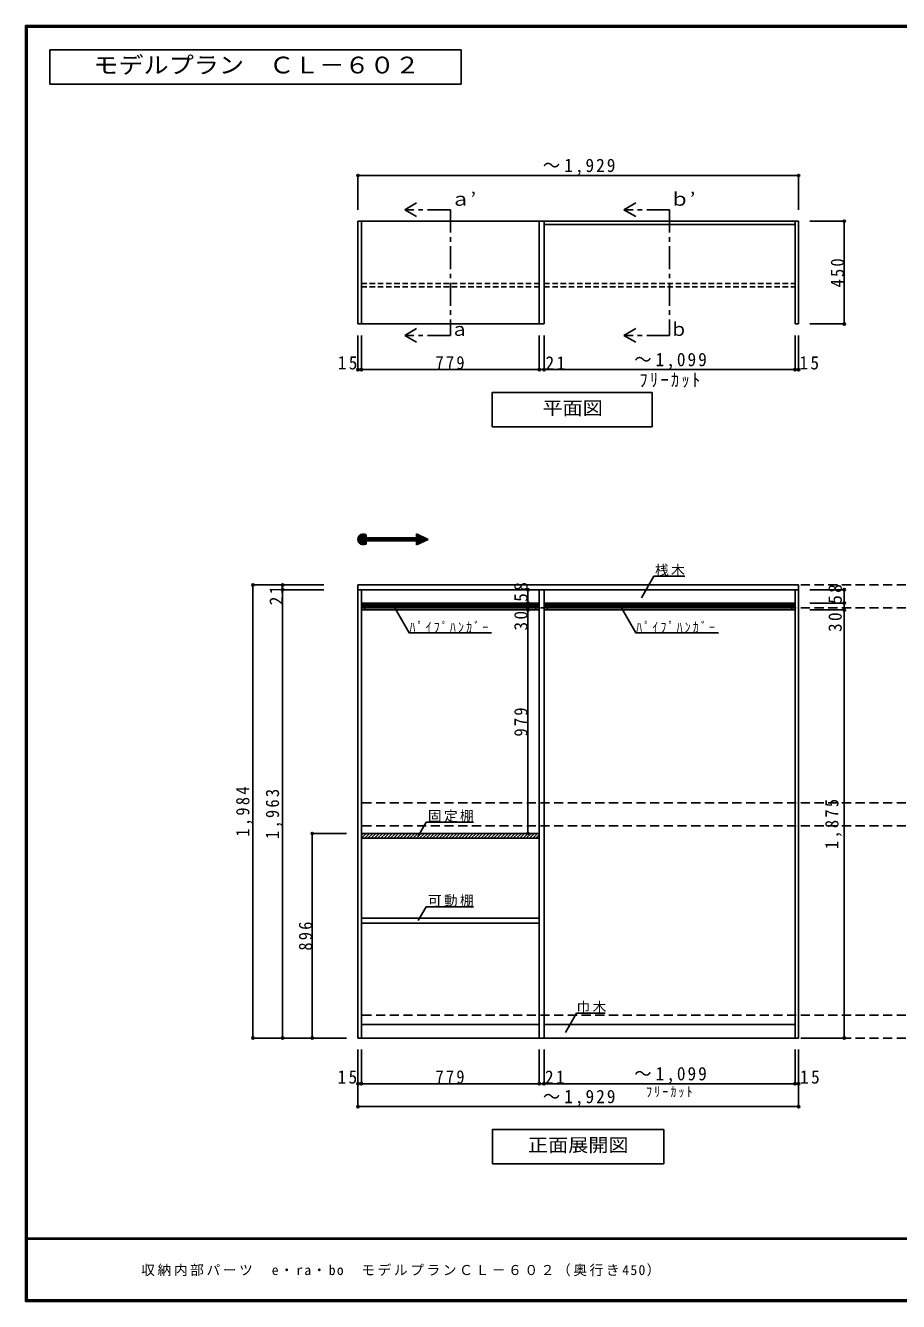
# Model space of a CAD drawing. Units: millimetres at full size, sheet at 1:20. Extents: x -3922 to 3878, y -2932 to 2722.
# Drawn here: x -3922 to -100, y -2864 to 2722 of the extents above; entities that cross this region are included whole.
import ezdxf
from ezdxf.enums import TextEntityAlignment as Align

# ---------------------------------------------------------------- set-up
doc = ezdxf.new("R2010")
doc.units = ezdxf.units.MM
doc.header["$LTSCALE"] = 20
doc.header["$PDMODE"] = 32
doc.header["$PDSIZE"] = 10
for name, pattern in [('CHAIN1', [8, 5, -1, 1, -1]), ('DASHED1', [1.8, 1.2, -0.6]), ('DASHED2', [3, 2, -1])]:
    doc.linetypes.add(name, pattern=pattern)
for name, color, linetype in [('0-2', 2, 'Continuous'), ('0-3_固定棚', 4, 'Continuous'), ('0-4_可動棚', 3, 'Continuous'), ('0-6_パイプハンガー', 4, 'Continuous'), ('0-7_桟木・巾木', 2, 'Continuous'), ('0-A_文字', 7, 'Continuous'), ('0-B_寸法', 7, 'Continuous'), ('F-1_枠', 6, 'Continuous'), ('F-A_文字', 7, 'Continuous')]:
    doc.layers.add(name, color=color, linetype=linetype)
doc.styles.add('ＭＳ ゴシック', font='')
doc.styles.get('ＭＳ ゴシック').set_extended_font_data('MS Gothic')

msp = doc.modelspace()

# ---------------------------------------------------------------- linework, layer by layer
at = {"layer": '0-2'}
for p, q in [((-2466.53, 1415.63), (-2466.53, 1865.63)), ((-2466.53, 1865.63), (-2451.53, 1865.63)), ((-2451.53, 1415.63), (-2451.53, 1865.63)), ((-1672.53, 1415.63), (-1672.53, 1865.63)), ((-1672.53, 1865.63), (-1651.53, 1865.63)), ((-1651.53, 1415.63), (-1651.53, 1865.63)), ((-552.53, 1415.63), (-552.53, 1865.63)), ((-552.53, 1865.63), (-537.53, 1865.63)), ((-537.53, 1415.63), (-537.53, 1865.63)), ((-2466.53, 1415.63), (-2451.53, 1415.63)), ((-1672.53, 1415.63), (-1651.53, 1415.63)), ((-552.53, 1415.63), (-537.53, 1415.63))]:
    msp.add_line(p, q, dxfattribs=at)
at = {"layer": '0-2', "color": 3}
for p, q in [((-2466.53, -1711.27), (-2466.53, 272.73)), ((-537.53, 272.73), (-2466.53, 272.73)), ((-537.53, 251.73), (-2466.53, 251.73)), ((-2451.53, 251.73), (-2451.53, -1711.27)), ((-1672.53, -1711.27), (-1672.53, 251.73)), ((-1651.53, -1711.27), (-1651.53, 251.73)), ((-552.53, -1711.27), (-552.53, 251.73)), ((-537.53, 272.73), (-537.53, -1711.27)), ((-2466.53, -1711.27), (-537.53, -1711.27))]:
    msp.add_line(p, q, dxfattribs=at)
at = {"layer": '0-3_固定棚', "color": 3}
for p, q in [((-2451.53, 1865.63), (-1672.53, 1865.63)), ((-1672.53, 1415.63), (-2451.53, 1415.63)), ((-2451.53, -815.27), (-2451.53, -836.27)), ((-1672.53, -815.27), (-2451.53, -815.27)), ((-1672.53, -836.27), (-2451.53, -836.27)), ((-1672.53, -815.27), (-1672.53, -836.27))]:
    msp.add_line(p, q, dxfattribs=at)
at = {"layer": '0-3_固定棚'}
for p, q in [((-2451.53, -822.63), (-2444.17, -815.27)), ((-2451.03, -836.27), (-2430.03, -815.27)), ((-2436.88, -836.27), (-2415.88, -815.27)), ((-2422.74, -836.27), (-2401.74, -815.27)), ((-2408.6, -836.27), (-2387.6, -815.27)), ((-2394.46, -836.27), (-2373.46, -815.27)), ((-2380.32, -836.27), (-2359.32, -815.27)), ((-2366.17, -836.27), (-2345.17, -815.27)), ((-2352.03, -836.27), (-2331.03, -815.27)), ((-2337.89, -836.27), (-2316.89, -815.27)), ((-2323.75, -836.27), (-2302.75, -815.27)), ((-2309.61, -836.27), (-2288.61, -815.27)), ((-2295.46, -836.27), (-2274.46, -815.27)), ((-2281.32, -836.27), (-2260.32, -815.27)), ((-2267.18, -836.27), (-2246.18, -815.27)), ((-2253.04, -836.27), (-2232.04, -815.27)), ((-2238.89, -836.27), (-2217.89, -815.27)), ((-2224.75, -836.27), (-2203.75, -815.27)), ((-2210.61, -836.27), (-2189.61, -815.27)), ((-2196.47, -836.27), (-2175.47, -815.27)), ((-2182.33, -836.27), (-2161.33, -815.27)), ((-2168.18, -836.27), (-2147.18, -815.27)), ((-2154.04, -836.27), (-2133.04, -815.27)), ((-2139.9, -836.27), (-2118.9, -815.27)), ((-2125.76, -836.27), (-2104.76, -815.27)), ((-2111.62, -836.27), (-2090.62, -815.27)), ((-2097.47, -836.27), (-2076.47, -815.27)), ((-2083.33, -836.27), (-2062.33, -815.27)), ((-2069.19, -836.27), (-2048.19, -815.27)), ((-2055.05, -836.27), (-2034.05, -815.27)), ((-2040.9, -836.27), (-2019.9, -815.27)), ((-2026.76, -836.27), (-2005.76, -815.27)), ((-2012.62, -836.27), (-1991.62, -815.27)), ((-1998.48, -836.27), (-1977.48, -815.27)), ((-1984.34, -836.27), (-1963.34, -815.27)), ((-1970.19, -836.27), (-1949.19, -815.27)), ((-1956.05, -836.27), (-1935.05, -815.27)), ((-1941.91, -836.27), (-1920.91, -815.27)), ((-1927.77, -836.27), (-1906.77, -815.27)), ((-1913.63, -836.27), (-1892.63, -815.27)), ((-1899.48, -836.27), (-1878.48, -815.27)), ((-1885.34, -836.27), (-1864.34, -815.27)), ((-1871.2, -836.27), (-1850.2, -815.27)), ((-1857.06, -836.27), (-1836.06, -815.27)), ((-1842.91, -836.27), (-1821.91, -815.27)), ((-1828.77, -836.27), (-1807.77, -815.27)), ((-1814.63, -836.27), (-1793.63, -815.27)), ((-1800.49, -836.27), (-1779.49, -815.27)), ((-1786.35, -836.27), (-1765.35, -815.27)), ((-1772.2, -836.27), (-1751.2, -815.27)), ((-1758.06, -836.27), (-1737.06, -815.27)), ((-1743.92, -836.27), (-1722.92, -815.27)), ((-1729.78, -836.27), (-1708.78, -815.27)), ((-1715.64, -836.27), (-1694.64, -815.27)), ((-1701.49, -836.27), (-1680.49, -815.27)), ((-1687.35, -836.27), (-1672.53, -821.45)), ((-1673.21, -836.27), (-1672.53, -835.59))]:
    msp.add_line(p, q, dxfattribs=at)
at = {"layer": '0-4_可動棚'}
for p, q in [((-1672.53, -1186.27), (-2451.53, -1186.27)), ((-2451.53, -1186.27), (-2451.53, -1207.27)), ((-1672.53, -1207.27), (-2451.53, -1207.27)), ((-1672.53, -1186.27), (-1672.53, -1207.27))]:
    msp.add_line(p, q, dxfattribs=at)
at = {"layer": '0-6_パイプハンガー', "linetype": 'DASHED1'}
for p, q in [((-2451.53, 1593.13), (-1672.53, 1593.13)), ((-2451.53, 1578.13), (-1672.53, 1578.13)), ((-1651.53, 1593.13), (-552.53, 1593.13)), ((-1651.53, 1578.13), (-552.53, 1578.13))]:
    msp.add_line(p, q, dxfattribs=at)
at = {"layer": '0-6_パイプハンガー', "color": 3}
for p, q in [((-2451.53, 193.73), (-2451.53, 163.73)), ((-1672.53, 193.73), (-2451.53, 193.73)), ((-1672.53, 193.73), (-1672.53, 163.73)), ((-1651.53, 193.73), (-1651.53, 163.73)), ((-552.53, 193.73), (-1651.53, 193.73)), ((-552.53, 193.73), (-552.53, 163.73)), ((-1672.53, 163.73), (-2451.53, 163.73)), ((-552.53, 163.73), (-1651.53, 163.73))]:
    msp.add_line(p, q, dxfattribs=at)
at = {"layer": '0-6_パイプハンガー'}
for p, q in [((-2451.53, 184.73), (-1672.53, 184.73)), ((-2451.53, 180.73), (-1672.53, 180.73)), ((-2451.53, 176.73), (-1672.53, 176.73)), ((-2451.53, 172.73), (-1672.53, 172.73)), ((-1651.53, 184.73), (-552.53, 184.73)), ((-1651.53, 180.73), (-552.53, 180.73)), ((-1651.53, 176.73), (-552.53, 176.73)), ((-1651.53, 172.73), (-552.53, 172.73))]:
    msp.add_line(p, q, dxfattribs=at)
at = {"layer": '0-6_パイプハンガー', "color": 7}
for p, q in [((-2436.53, 193.73), (-2436.53, 163.73)), ((-1687.53, 193.73), (-1687.53, 163.73)), ((-1636.53, 193.73), (-1636.53, 163.73)), ((-567.53, 193.73), (-567.53, 163.73))]:
    msp.add_line(p, q, dxfattribs=at)
at = {"layer": '0-7_桟木・巾木', "color": 7}
for p, q in [((-1651.53, 1865.63), (-552.53, 1865.63)), ((-1651.53, 1850.63), (-552.53, 1850.63)), ((-1672.53, 191.73), (-2451.53, 191.73)), ((-552.53, 191.73), (-1651.53, 191.73)), ((-2451.53, -1651.27), (-1672.53, -1651.27)), ((-1651.53, -1651.27), (-552.53, -1651.27))]:
    msp.add_line(p, q, dxfattribs=at)
at = {"layer": '0-A_文字'}
for p, q in [((-2262.03, 1915.63), (-2210.07, 1945.63)), ((-2262.03, 1915.63), (-2210.07, 1885.63)), ((-1302.03, 1915.63), (-1250.07, 1945.63)), ((-1302.03, 1915.63), (-1250.07, 1885.63)), ((-2262.03, 1365.63), (-2210.07, 1395.63)), ((-2262.03, 1365.63), (-2210.07, 1335.63)), ((-1302.03, 1365.63), (-1250.07, 1395.63)), ((-1302.03, 1365.63), (-1250.07, 1335.63)), ((-1178.7, 1115.63), (-1178.7, 965.63)), ((-1878.7, 965.63), (-1178.7, 965.63)), ((-2466.53, 472.25), (-2442.57, 496.2)), ((-2466.39, 475.22), (-2445.54, 496.06)), ((-2466.34, 469.61), (-2439.93, 496.02)), ((-2465.91, 467.21), (-2437.53, 495.58)), ((-2465.73, 478.71), (-2449.03, 495.4)), ((-2465.28, 465.01), (-2435.34, 494.96)), ((-2464.48, 462.98), (-2433.3, 494.16)), ((-2463.97, 483.29), (-2453.62, 493.65)), ((-2463.54, 461.09), (-2431.42, 493.22)), ((-2462.46, 459.34), (-2431.12, 490.69)), ((-2461.26, 457.72), (-2431.12, 487.86)), ((-2459.93, 456.22), (-2431.12, 485.03)), ((-2458.48, 454.84), (-2431.12, 482.21)), ((-2456.91, 453.58), (-2431.12, 479.38)), ((-2455.22, 452.44), (-2429.17, 478.49)), ((-2453.4, 451.44), (-2426.34, 478.49)), ((-2451.43, 450.57), (-2423.51, 478.49)), ((-2449.31, 449.87), (-2420.68, 478.49)), ((-2447.01, 449.34), (-2431.12, 465.23)), ((-2444.48, 449.04), (-2431.12, 462.41)), ((-2441.67, 449.02), (-2431.12, 459.58)), ((-2438.45, 449.41), (-2431.12, 456.75)), ((-2434.5, 450.54), (-2431.12, 453.92)), ((-2431.12, 466.7), (-2431.12, 452.15)), ((-2431.12, 466.7), (-2210.63, 466.7)), ((-2429.65, 466.7), (-2417.86, 478.49)), ((-2426.82, 466.7), (-2415.03, 478.49)), ((-2423.99, 466.7), (-2412.2, 478.49)), ((-2421.17, 466.7), (-2409.37, 478.49)), ((-2418.34, 466.7), (-2406.54, 478.49)), ((-2415.51, 466.7), (-2403.71, 478.49)), ((-2412.68, 466.7), (-2400.89, 478.49)), ((-2409.85, 466.7), (-2398.06, 478.49)), ((-2407.02, 466.7), (-2395.23, 478.49)), ((-2404.19, 466.7), (-2392.4, 478.49)), ((-2401.37, 466.7), (-2389.57, 478.49)), ((-2398.54, 466.7), (-2386.74, 478.49)), ((-2395.71, 466.7), (-2383.92, 478.49)), ((-2392.88, 466.7), (-2381.09, 478.49)), ((-2390.05, 466.7), (-2378.26, 478.49)), ((-2387.22, 466.7), (-2375.43, 478.49)), ((-2384.4, 466.7), (-2372.6, 478.49)), ((-2381.57, 466.7), (-2369.77, 478.49)), ((-2378.74, 466.7), (-2366.94, 478.49)), ((-2375.91, 466.7), (-2364.12, 478.49)), ((-2373.08, 466.7), (-2361.29, 478.49)), ((-2370.25, 466.7), (-2358.46, 478.49)), ((-2367.42, 466.7), (-2355.63, 478.49)), ((-2364.6, 466.7), (-2352.8, 478.49)), ((-2361.77, 466.7), (-2349.97, 478.49)), ((-2358.94, 466.7), (-2347.15, 478.49)), ((-2356.11, 466.7), (-2344.32, 478.49)), ((-2353.28, 466.7), (-2341.49, 478.49)), ((-2350.45, 466.7), (-2338.66, 478.49)), ((-2347.63, 466.7), (-2335.83, 478.49)), ((-2344.8, 466.7), (-2333, 478.49)), ((-2341.97, 466.7), (-2330.18, 478.49)), ((-2339.14, 466.7), (-2327.35, 478.49)), ((-2336.31, 466.7), (-2324.52, 478.49)), ((-2333.48, 466.7), (-2321.69, 478.49)), ((-2330.66, 466.7), (-2318.86, 478.49)), ((-2327.83, 466.7), (-2316.03, 478.49)), ((-2325, 466.7), (-2313.2, 478.49)), ((-2322.17, 466.7), (-2310.38, 478.49)), ((-2319.34, 466.7), (-2307.55, 478.49)), ((-2316.51, 466.7), (-2304.72, 478.49)), ((-2313.68, 466.7), (-2301.89, 478.49)), ((-2310.86, 466.7), (-2299.06, 478.49)), ((-2308.03, 466.7), (-2296.23, 478.49)), ((-2305.2, 466.7), (-2293.41, 478.49)), ((-2302.37, 466.7), (-2290.58, 478.49)), ((-2299.54, 466.7), (-2287.75, 478.49)), ((-2296.71, 466.7), (-2284.92, 478.49)), ((-2293.89, 466.7), (-2282.09, 478.49)), ((-2291.06, 466.7), (-2279.26, 478.49)), ((-2288.23, 466.7), (-2276.44, 478.49)), ((-2285.4, 466.7), (-2273.61, 478.49)), ((-2282.57, 466.7), (-2270.78, 478.49)), ((-2279.74, 466.7), (-2267.95, 478.49)), ((-2276.92, 466.7), (-2265.12, 478.49)), ((-2274.09, 466.7), (-2262.29, 478.49)), ((-2271.26, 466.7), (-2259.46, 478.49)), ((-2268.43, 466.7), (-2256.64, 478.49)), ((-2265.6, 466.7), (-2253.81, 478.49)), ((-2262.77, 466.7), (-2250.98, 478.49)), ((-2259.94, 466.7), (-2248.15, 478.49)), ((-2257.12, 466.7), (-2245.32, 478.49)), ((-2254.29, 466.7), (-2242.49, 478.49)), ((-2251.46, 466.7), (-2239.67, 478.49)), ((-2248.63, 466.7), (-2236.84, 478.49)), ((-2245.8, 466.7), (-2234.01, 478.49)), ((-2242.97, 466.7), (-2231.18, 478.49)), ((-2240.15, 466.7), (-2228.35, 478.49)), ((-2237.32, 466.7), (-2225.52, 478.49)), ((-2234.49, 466.7), (-2222.7, 478.49)), ((-2231.66, 466.7), (-2219.87, 478.49)), ((-2228.83, 466.7), (-2217.04, 478.49)), ((-2226, 466.7), (-2214.21, 478.49)), ((-2223.18, 466.7), (-2211.38, 478.49)), ((-2220.35, 466.7), (-2197.12, 489.93)), ((-2217.52, 466.7), (-2195.19, 489.03)), ((-2214.69, 466.7), (-2193.25, 488.13)), ((-2211.86, 466.7), (-2191.32, 487.24)), ((-2210.63, 496.21), (-2159.81, 472.6)), ((-2210.63, 478.49), (-2210.63, 496.21)), ((-2210.63, 493.39), (-2208.7, 495.31)), ((-2210.63, 490.56), (-2206.77, 494.42)), ((-2210.63, 487.73), (-2204.84, 493.52)), ((-2210.63, 484.9), (-2202.91, 492.62)), ((-2210.63, 482.07), (-2200.98, 491.72)), ((-2210.63, 479.25), (-2199.05, 490.83)), ((-2210.63, 465.1), (-2189.39, 486.34)), ((-2210.63, 462.27), (-2187.46, 485.44)), ((-2210.63, 459.45), (-2185.53, 484.55)), ((-2210.63, 456.62), (-2183.6, 483.65)), ((-2210.63, 453.79), (-2181.67, 482.75)), ((-2210.63, 450.96), (-2179.74, 481.85)), ((-2210.63, 448.99), (-2159.81, 472.6)), ((-2210.63, 466.7), (-2210.63, 448.99)), ((-2209.04, 449.73), (-2177.81, 480.96)), ((-2203.75, 452.18), (-2175.87, 480.06)), ((-2198.47, 454.64), (-2173.94, 479.16)), ((-2193.19, 457.09), (-2172.01, 478.27)), ((-2187.9, 459.54), (-2170.08, 477.37)), ((-2182.62, 462), (-2168.15, 476.47)), ((-2177.34, 464.45), (-2166.22, 475.57)), ((-2172.06, 466.91), (-2164.29, 474.68)), ((-2166.77, 469.36), (-2162.36, 473.78)), ((-2161.49, 471.82), (-2160.42, 472.88)), ((-1225.3, 216.5), (-1170.47, 311.47)), ((-1035.88, 311.47), (-1170.47, 311.47)), ((-2202.44, -826.33), (-2167.42, -765.68)), ((-1960.24, -765.68), (-2167.42, -765.68)), ((-2202.44, -1196.77), (-2167.42, -1136.11)), ((-1960.24, -1136.11), (-2167.42, -1136.11)), ((-1558.35, -1686.83), (-1509.6, -1602.39)), ((-1509.6, -1602.39), (-1383.57, -1602.39)), ((-1127.03, -2111.27), (-1127.03, -2261.27)), ((-1877.03, -2261.27), (-1127.03, -2261.27))]:
    msp.add_line(p, q, dxfattribs=at)
at = {"layer": '0-A_文字', "linetype": 'CHAIN1'}
for p, q in [((-2062.03, 1915.63), (-2262.03, 1915.63)), ((-2062.03, 1915.63), (-2062.03, 1365.63)), ((-1102.03, 1915.63), (-1302.03, 1915.63)), ((-1102.03, 1915.63), (-1102.03, 1365.63)), ((-2062.03, 1365.63), (-2262.03, 1365.63)), ((-1102.03, 1365.63), (-1302.03, 1365.63))]:
    msp.add_line(p, q, dxfattribs=at)
at = {"layer": '0-A_文字'}
msp.add_lwpolyline([(-3815.36, 2465.63), (-2015.36, 2465.63), (-2015.36, 2615.63), (-3815.36, 2615.63)], close=True, dxfattribs=at)
for points in [[(-1178.7, 1115.63), (-1878.7, 1115.63), (-1878.7, 965.63)], [(-2431.12, 493.04), (-2431.12, 478.49), (-2210.63, 478.49)], [(-1881.28, 63.73), (-2242.78, 63.73), (-2309.74, 179.71)], [(-888.66, 63.73), (-1250.17, 63.73), (-1317.13, 179.71)], [(-1127.03, -2111.27), (-1877.03, -2111.27), (-1877.03, -2261.27)]]:
    msp.add_lwpolyline(points, dxfattribs=at)
msp.add_arc((-2442.92, 472.6), 23.61, 60, 300, dxfattribs=at)
at = {"layer": '0-B_寸法', "color": 4}
for p, q in [((-2466.53, 2065.63), (-2466.53, 1915.63)), ((-2466.53, 2065.63), (-537.53, 2065.63)), ((-537.53, 2065.63), (-537.53, 1915.63)), ((-337.53, 1865.63), (-487.53, 1865.63)), ((-337.53, 1865.63), (-337.53, 1415.63)), ((-337.53, 1415.63), (-487.53, 1415.63)), ((-2466.53, 1215.63), (-2466.53, 1365.63)), ((-2451.53, 1215.63), (-2451.53, 1365.63)), ((-1672.53, 1215.63), (-1672.53, 1365.63)), ((-1651.53, 1215.63), (-1651.53, 1365.63)), ((-552.53, 1215.63), (-552.53, 1365.63)), ((-537.53, 1215.63), (-537.53, 1365.63)), ((-2466.53, 1215.63), (-537.53, 1215.63)), ((-2926.53, 272.73), (-2616.53, 272.73)), ((-2926.53, 272.73), (-2926.53, -1711.27)), ((-2796.53, 272.73), (-2796.53, -1711.27)), ((-2796.53, 251.73), (-2616.53, 251.73)), ((-1722.53, 251.73), (-1722.53, -815.27)), ((-337.53, 251.73), (-487.53, 251.73)), ((-337.53, 251.73), (-337.53, 193.73)), ((-337.53, 193.73), (-487.53, 193.73)), ((-337.53, 193.73), (-337.53, 163.73)), ((-337.53, 163.73), (-487.53, 163.73)), ((-337.53, 163.73), (-337.53, -1711.27)), ((-2666.53, -815.27), (-2516.53, -815.27)), ((-2666.53, -1711.27), (-2666.53, -815.27)), ((-2926.53, -1711.27), (-2516.53, -1711.27)), ((-337.53, -1711.27), (-487.53, -1711.27)), ((-2466.53, -2011.27), (-2466.53, -1761.27)), ((-2451.53, -1911.27), (-2451.53, -1761.27)), ((-1672.53, -1911.27), (-1672.53, -1761.27)), ((-1651.53, -1911.27), (-1651.53, -1761.27)), ((-552.53, -1911.27), (-552.53, -1761.27)), ((-537.53, -2011.27), (-537.53, -1761.27)), ((-537.53, -1911.27), (-2466.53, -1911.27)), ((-2466.53, -2011.27), (-537.53, -2011.27))]:
    msp.add_line(p, q, dxfattribs=at)
at = {"layer": '0-B_寸法', "color": 4, "linetype": 'DASHED2'}
for p, q in [((2512.47, 272.73), (-2466.53, 272.73)), ((2512.47, 172.73), (-2466.53, 172.73)), ((2512.47, -681.27), (-2466.53, -681.27)), ((2512.47, -781.27), (-2466.53, -781.27)), ((2512.47, -1611.27), (-2466.53, -1611.27)), ((2512.47, -1711.27), (-2466.53, -1711.27))]:
    msp.add_line(p, q, dxfattribs=at)
at = {"layer": '0-B_寸法'}
for p in [(-2466.53, 2065.63), (-537.53, 2065.63), (-337.53, 1865.63), (-337.53, 1415.63), (-2466.53, 1215.63), (-2451.53, 1215.63), (-1672.53, 1215.63), (-1651.53, 1215.63), (-552.53, 1215.63), (-537.53, 1215.63), (-2926.53, 272.73), (-2796.53, 272.73), (-2796.53, 251.73), (-1722.53, 251.73), (-337.53, 251.73), (-1722.53, 193.73), (-1722.53, 163.73), (-337.53, 193.73), (-337.53, 163.73), (-2666.53, -815.27), (-1722.53, -815.27), (-2926.53, -1711.27), (-2796.53, -1711.27), (-2666.53, -1711.27), (-337.53, -1711.27), (-2466.53, -1911.27), (-2451.53, -1911.27), (-1672.53, -1911.27), (-1651.53, -1911.27), (-552.53, -1911.27), (-537.53, -1911.27), (-2466.53, -2011.27), (-537.53, -2011.27)]:
    msp.add_point(p, dxfattribs=at)
at = {"layer": 'F-1_枠'}
for p, q in [((-3922.03, 2722.29), (-3922.03, -2864.37)), ((-3922.03, 2722.29), (3877.97, 2722.29)), ((-3922.03, 2718.96), (3877.97, 2718.96)), ((-3922.03, 2715.63), (3877.97, 2715.63)), ((-3918.7, 2722.29), (-3918.7, -2864.37)), ((-3915.36, 2722.29), (-3915.36, -2864.37)), ((3877.97, -2587.71), (-3922.03, -2587.71)), ((3877.97, -2591.04), (-3922.03, -2591.04)), ((3877.97, -2857.71), (-3922.03, -2857.71)), ((3877.97, -2861.04), (-3922.03, -2861.04)), ((3877.97, -2864.37), (-3922.03, -2864.37))]:
    msp.add_line(p, q, dxfattribs=at)

# ---------------------------------------------------------------- texts
at = {"layer": '0-A_文字', "style": 'ＭＳ ゴシック', "width": 1.1}
for s, height, p in [('モデルプラン\u3000ＣＬ－６０２', 73.31, (-3625.36, 2490.63)), ('ａ’', 58.65, (-2062.03, 1915.63)), ('ｂ’', 58.65, (-1102.03, 1915.63)), ('平面図', 58.65, (-1658.7, 1000.63)), ('正面展開図', 58.65, (-1722.03, -2226.27))]:
    msp.add_text(s, height=height, dxfattribs=at).set_placement(p, align=Align.BOTTOM_LEFT)
at = {"layer": '0-A_文字', "style": 'ＭＳ ゴシック'}
for s, p in [('ａ', (-2062.03, 1345.74)), ('ｂ', (-1102.03, 1345.74))]:
    msp.add_text(s, height=58.65, dxfattribs=at).set_placement(p, align=Align.BOTTOM_LEFT)
at = {"layer": '0-A_文字', "char_height": 43.99, "attachment_point": 7, "style": 'ＭＳ ゴシック'}
for s, insert in [('\\T1.17;桟木', (-1165.88, 311.47)), ('\\T1.39;\\W0.85;ﾊﾟｲﾌﾟﾊﾝｶﾞｰ', (-2240.83, 63.73)), ('\\T1.39;\\W0.85;ﾊﾟｲﾌﾟﾊﾝｶﾞｰ', (-1248.22, 63.73)), ('\\T1.17;固定棚', (-2160.24, -765.68)), ('\\T1.17;可動棚', (-2160.24, -1136.11)), ('\\T1.17;巾木', (-1509.6, -1602.39)), ('\\T1.39;\\W0.85;ﾌﾘｰｶｯﾄ', (-1204.53, -1971.27))]:
    msp.add_mtext(s, dxfattribs=dict(at, insert=insert))
at = {"layer": '0-B_寸法', "char_height": 58.65, "attachment_point": 7, "style": 'ＭＳ ゴシック'}
for s, insert in [('\\T1.23;\\W0.95;～1,929', (-1657.03, 2065.63)), ('\\T1.23;\\W0.95;～1,099', (-1257.03, 1215.63)), ('\\T1.27;\\W0.95;15', (-2554.98, 1215.63)), ('\\T1.27;\\W0.9;779', (-2127.03, 1215.63)), ('\\T1.27;\\W0.95;21', (-1645.32, 1215.63)), ('\\T1.27;\\W0.95;15', (-533.84, 1215.63)), ('\\T1.28;\\W0.9;ﾌﾘｰｶｯﾄ', (-1234.53, 1136.75)), ('\\T1.23;\\W0.95;～1,099', (-1257.03, -1911.27)), ('\\T1.27;\\W0.95;15', (-2555.92, -1911.27)), ('\\T1.27;\\W0.9;779', (-2127.03, -1911.27)), ('\\T1.27;\\W0.95;21', (-1647.76, -1911.27)), ('\\T1.27;\\W0.95;15', (-531.1, -1911.27)), ('\\T1.23;\\W0.95;～1,929', (-1657.03, -2011.27))]:
    msp.add_mtext(s, dxfattribs=dict(at, insert=insert))
at = {"layer": '0-B_寸法', "char_height": 58.65, "attachment_point": 7, "rotation": 90, "style": 'ＭＳ ゴシック'}
for s, insert in [('\\T1.27;\\W0.9;450', (-337.53, 1575.63)), ('\\T1.27;\\W0.95;58', (-1723.35, 198.95)), ('\\T1.27;\\W0.95;21', (-2795.45, 183.98)), ('\\T1.27;\\W0.95;58', (-347.53, 190.23)), ('\\T1.27;\\W0.95;30', (-1723.35, 73.15)), ('\\T1.27;\\W0.95;30', (-347.53, 66.77)), ('\\T1.27;\\W0.9;979', (-1723.35, -390.77)), ('\\T1.28;\\W0.9;1,984', (-2926.92, -829.27)), ('\\T1.28;\\W0.9;1,963', (-2796.92, -839.77)), ('\\T1.28;\\W0.9;1,875', (-347.53, -883.77)), ('\\T1.27;\\W0.9;896', (-2666.53, -1328.27))]:
    msp.add_mtext(s, dxfattribs=dict(at, insert=insert))
at = {"layer": 'F-A_文字', "insert": (-3415.36, -2754.37), "char_height": 43.99, "attachment_point": 7, "style": 'ＭＳ ゴシック'}
msp.add_mtext('\\T1.19;収納内部パーツ\u3000e・ra・bo\u3000モデルプランＣＬ－６０２（奥行き450）', dxfattribs=at)

doc.saveas('drawing.dxf')
